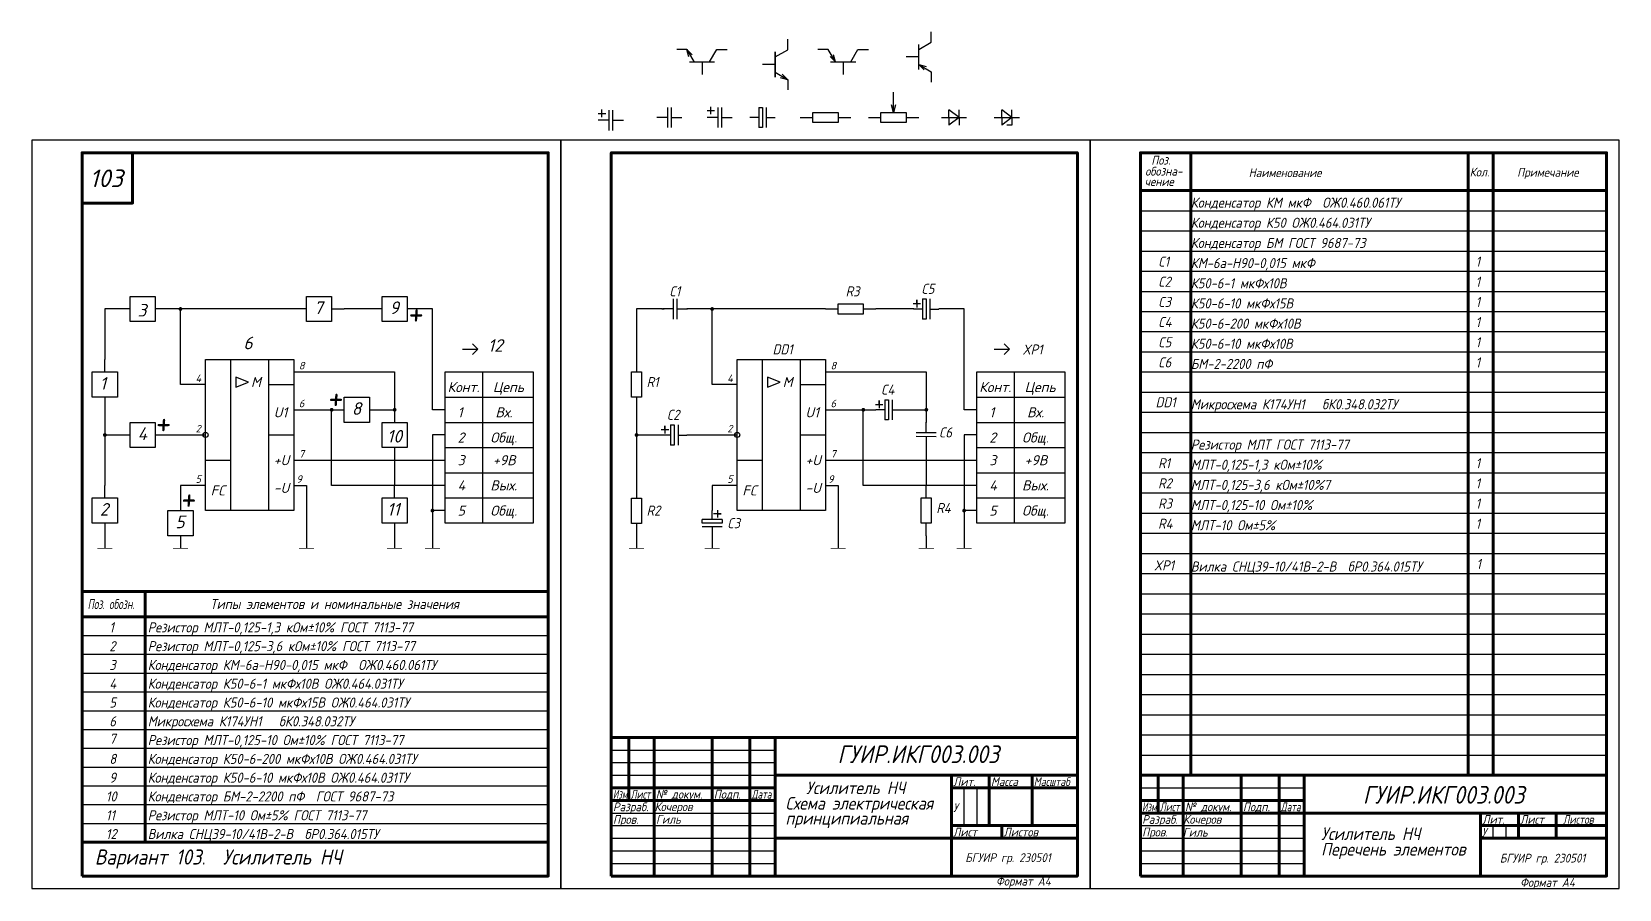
# Model space of a CAD drawing. Header units: millimetres. Extents: x -210 to 420, y 0 to 340.
import ezdxf

# ---------------------------------------------------------------- set-up
doc = ezdxf.new("R2010")
doc.units = ezdxf.units.MM
doc.header["$LTSCALE"] = 0.5
doc.layers.get('Defpoints').update_dxf_attribs({"color": 5})
doc.styles.get("Standard").update_dxf_attribs({"font": 'isocpeui.ttf', "width": 0.9})

# ---------------------------------------------------------------- blocks, each defined once
blk = doc.blocks.new('XP')
for p, q in [((0, 0), (6, 0)), ((6, 0), (3.88, 2.12)), ((3.88, -2.12), (6, 0))]:
    blk.add_line(p, q)
blk = doc.blocks.new('P1')
for p, q in [((-5, -5), (-5, 5)), ((-5, 5), (5, 5)), ((5, 5), (5, -5)), ((5, -5), (-5, -5))]:
    blk.add_line(p, q)
blk = doc.blocks.new('P2')
for p, q in [((-5, 0), (-10, 0)), ((-5, 5), (5, 5)), ((-5, -5), (-5, 5)), ((5, 5), (5, -5)), ((5, 0), (10, 0)), ((5, -5), (-5, -5))]:
    blk.add_line(p, q)
blk = doc.blocks.new('c')
at = {"lineweight": -3}
for p, q in [((4.25, 0), (0, 0)), ((4.25, 4), (4.25, -4)), ((5.75, 4), (5.75, -4)), ((5.75, 0), (10, 0))]:
    blk.add_line(p, q, dxfattribs=at)
blk = doc.blocks.new('c1')
at = {"lineweight": -3}
for p, q in [((0, 2.75), (3, 2.75)), ((4.25, 0), (0, 0)), ((1.5, 1.25), (1.5, 4.25)), ((4.25, 4), (4.25, -4)), ((5.75, 4), (5.75, -4)), ((5.75, 0), (10, 0))]:
    blk.add_line(p, q, dxfattribs=at)
blk = doc.blocks.new('c2')
at = {"lineweight": -3}
for p, q in [((3.5, 0), (0, 0)), ((3.5, 4), (3.5, -4)), ((3.5, 4), (5, 4)), ((5, 4), (5, -4)), ((6.5, 4), (6.5, -4)), ((6.5, 0), (10, 0)), ((5, -4), (3.5, -4))]:
    blk.add_line(p, q, dxfattribs=at)
blk = doc.blocks.new('r')
at = {"color": 7, "linetype": 'Continuous', "lineweight": 25}
for p, q in [((0, 0), (5, 0)), ((5, 0), (5, 2)), ((5, 2), (15, 2)), ((5, -2), (5, 0)), ((15, 2), (15, 0)), ((15, 0), (15, -2)), ((15, 0), (20, 0)), ((15, -2), (5, -2))]:
    blk.add_line(p, q, dxfattribs=at)
blk = doc.blocks.new('r1')
at = {"color": 7, "linetype": 'Continuous', "lineweight": -3}
for p, q in [((10, 2), (10, 10)), ((0, 0), (5, 0)), ((5, 0), (5, 2)), ((5, 2), (15, 2)), ((5, -2), (5, 0)), ((10, 2), (9.2, 5)), ((10.8, 5), (10, 2)), ((15, 2), (15, 0)), ((15, 0), (15, -2)), ((15, 0), (20, 0)), ((15, -2), (5, -2))]:
    blk.add_line(p, q, dxfattribs=at)
blk = doc.blocks.new('vd')
at = {"lineweight": -3}
for p, q in [((0, 0), (10, 0)), ((3, 0), (3, 3)), ((7, 0), (3, 3)), ((3, 0), (3, -3)), ((7, 0), (3, -3)), ((7, 0), (7, 3)), ((7, 0), (7, -3))]:
    blk.add_line(p, q, dxfattribs=at)
blk = doc.blocks.new('Vd1')
at = {"lineweight": -3}
for p, q in [((0, 0), (10, 0)), ((3, 0), (3, 3)), ((7, 0), (3, 3)), ((3, 0), (3, -3)), ((7, 0), (3, -3)), ((7, 0), (7, 3)), ((7, 0), (7, -3)), ((7, -3), (5, -3))]:
    blk.add_line(p, q, dxfattribs=at)
blk = doc.blocks.new('vt')
at = {"lineweight": -3}
for p, q in [((-6, 10), (-10, 10)), ((-3.85, 7.88), (-5.97, 10.01)), ((-5.2, 7.11), (-5.97, 10.01)), ((-5.97, 10.01), (-3.06, 4.96)), ((3, 5), (5.89, 10)), ((5.89, 10), (10, 10)), ((-5, 5), (5, 5)), ((0, 5), (0, 0))]:
    blk.add_line(p, q, dxfattribs=at)
blk = doc.blocks.new('vt_n')
at = {"lineweight": -3}
for p, q in [((10, 6), (10, 10)), ((10, 5.89), (10, 10)), ((5, 0), (0, 0)), ((5, 3), (10, 5.89)), ((5, 5), (5, -5)), ((5, -5), (5, 5)), ((5, 0), (5, -5)), ((5, 0), (5, -5)), ((5, -3.04), (9.94, -5.9)), ((7.04, -5.12), (9.94, -5.9)), ((7.82, -3.78), (9.94, -5.9)), ((10, -5.92), (10, -10)), ((10, -6), (10, -10))]:
    blk.add_line(p, q, dxfattribs=at)
blk = doc.blocks.new('vt1_p')
at = {"lineweight": -3}
for p, q in [((-5.89, 10), (-10, 10)), ((-3, 5), (-5.89, 10)), ((-3, 5), (-5.12, 7.12)), ((-3, 5), (-3.78, 7.9)), ((3, 5), (5.89, 10)), ((5.89, 10), (10, 10)), ((-5, 5), (5, 5)), ((0, 5), (0, 0))]:
    blk.add_line(p, q, dxfattribs=at)
blk = doc.blocks.new('vt1')
at = {"lineweight": -3}
for p, q in [((10, 5.89), (10, 10)), ((5, 0), (0, 0)), ((5, 3), (10, 5.89)), ((5, -5), (5, 5)), ((5, -3), (10, -5.89)), ((5, -3), (7.9, -3.78)), ((5, -3), (7.12, -5.12)), ((10, -5.89), (10, -10))]:
    blk.add_line(p, q, dxfattribs=at)

msp = doc.modelspace()

# ---------------------------------------------------------------- linework, layer by layer
at = {"color": 7, "linetype": 'Continuous'}
for p, q in [((230, 292), (230, 277)), ((250, 292), (320, 292)), ((383, 292), (393, 292)), ((155, 45), (155, 40)), ((320, 45), (383, 45)), ((230, 35), (295, 35)), ((230, 30), (295, 30)), ((365, 30), (365, 25)), ((370, 20), (370, 25)), ((375, 25), (375, 20)), ((230, 5), (415, 5))]:
    msp.add_line(p, q, dxfattribs=at)
at = {"color": 7, "linetype": 'Continuous', "lineweight": 60}
for p, q in [((250, 292), (250, 45)), ((360, 45), (360, 292)), ((370, 292), (370, 45)), ((230, 277), (415, 277)), ((230, 277), (415, 277)), ((-190, 117.88), (-5, 117.88)), ((-165, 117.88), (-165, 18.43)), ((-190, 107.88), (-5, 107.88)), ((205, 60), (20, 60)), ((20, 5), (20, 60)), ((27, 60), (27, 35)), ((37, 5), (37, 60)), ((60, 60), (60, 5)), ((75, 5), (75, 60)), ((85, 60), (85, 5)), ((85, 45), (205, 45)), ((155, 5), (155, 45)), ((170, 45), (170, 25)), ((187, 25), (187, 45)), ((415, 45), (230, 45)), ((237, 45), (237, 30)), ((247, 5), (247, 45)), ((270, 45), (270, 5)), ((285, 5), (285, 45)), ((295, 45), (295, 5)), ((20, 40), (85, 40)), ((155, 40), (205, 40)), ((20, 35), (85, 35)), ((230, 35), (295, 35)), ((230, 30), (295, 30)), ((295, 30), (415, 30)), ((365, 5), (365, 30)), ((380, 30), (380, 20)), ((395, 20), (395, 30)), ((85, 20), (205, 20)), ((155, 25), (205, 25)), ((175, 20), (175, 25)), ((365, 25), (415, 25)), ((365, 20), (415, 20)), ((-190.08, 18.43), (-5.08, 18.43)), ((365, 5), (415, 5))]:
    msp.add_line(p, q, dxfattribs=at)
at = {"color": 7, "linetype": 'Continuous', "lineweight": -3}
for p, q in [((230, 269), (415, 269)), ((230, 261), (415, 261)), ((230, 253), (415, 253)), ((230, 245), (415, 245)), ((230, 237), (415, 237)), ((230, 229), (415, 229)), ((230, 221), (415, 221)), ((230, 213), (415, 213)), ((230, 205), (415, 205)), ((230, 197), (415, 197)), ((230, 189), (415, 189)), ((230, 181), (415, 181)), ((230, 173), (415, 173)), ((230, 165), (415, 165)), ((230, 157), (415, 157)), ((230, 149), (415, 149)), ((230, 141), (415, 141)), ((230, 133), (415, 133)), ((230, 125), (415, 125)), ((230, 117), (415, 117)), ((230, 109), (415, 109)), ((230, 101), (415, 101)), ((230, 93), (415, 93)), ((230, 85), (415, 85)), ((230, 77), (415, 77)), ((230, 69), (415, 69)), ((230, 61), (415, 61)), ((20, 55), (85, 55)), ((230, 53), (415, 53)), ((20, 50), (85, 50)), ((20, 45), (85, 45)), ((160, 25), (160, 40)), ((165, 40), (165, 25)), ((230, 40), (295, 40)), ((20, 30), (85, 30)), ((20, 25), (85, 25)), ((20, 20), (85, 20)), ((230, 25), (295, 25)), ((230, 20), (295, 20)), ((20, 15), (85, 15)), ((230, 15), (295, 15)), ((20, 10), (85, 10)), ((230, 10), (295, 10))]:
    msp.add_line(p, q, dxfattribs=at)
for p, q in [((141.25, 232.11), (141.25, 233.61)), ((141.25, 233.61), (141.25, 230.61)), ((40, 230), (41, 230)), ((139.75, 232.11), (142.75, 232.11)), ((124.78, 192.13), (127.78, 192.13)), ((126.28, 192.13), (126.28, 193.63)), ((126.28, 193.63), (126.28, 190.63)), ((41.27, 182.12), (41.27, 183.62)), ((41.27, 183.62), (41.27, 180.62)), ((39.77, 182.12), (42.77, 182.12)), ((63.58, 148.72), (60.58, 148.72)), ((62.08, 150.22), (62.08, 147.22)), ((62.08, 148.72), (63.58, 148.72))]:
    msp.add_line(p, q)
at = {"color": 7, "linetype": 'Continuous', "lineweight": 25}
for p, q in [((-181, 230), (-181, 210)), ((-171, 230), (-181, 230)), ((-106, 230), (-161, 230)), ((-151, 200), (-151, 230)), ((-71, 230), (-86, 230)), ((-51, 230), (-61, 230)), ((-51, 190), (-51, 230)), ((30, 230), (30, 210)), ((40, 230), (30, 230)), ((105, 230), (50, 230)), ((60, 200), (60, 230)), ((140, 230), (125, 230)), ((160, 230), (150, 230)), ((160, 190), (160, 230)), ((-141, 210), (-106, 210)), ((-141, 150), (-141, 210)), ((-131, 150), (-131, 210)), ((-116, 210), (-116, 150)), ((-106, 210), (-106, 150)), ((70, 210), (105, 210)), ((70, 150), (70, 210)), ((80, 150), (80, 210)), ((95, 210), (95, 150)), ((105, 210), (105, 150)), ((-129, 203), (-129, 199)), ((-124, 201), (-129, 203)), ((-106, 205), (-66, 205)), ((-66, 205), (-66, 185)), ((-46, 205), (-11, 205)), ((-46, 145), (-46, 205)), ((-31, 145), (-31, 205)), ((-11, 205), (-11, 145)), ((82, 203), (82, 199)), ((87, 201), (82, 203)), ((105, 205), (145, 205)), ((145, 205), (145, 185)), ((165, 205), (200, 205)), ((165, 145), (165, 205)), ((180, 145), (180, 205)), ((200, 205), (200, 145)), ((-141, 200), (-151, 200)), ((-129, 199), (-124, 201)), ((-116, 200), (-106, 200)), ((70, 200), (60, 200)), ((82, 199), (87, 201)), ((95, 200), (105, 200)), ((-181, 190), (-181, 160)), ((-106, 190), (-86, 190)), ((-91, 160), (-91, 190)), ((-76, 190), (-66, 190)), ((-46, 190), (-51, 190)), ((-46, 195), (-11, 195)), ((30, 190), (30, 160)), ((105, 190), (125, 190)), ((120, 160), (120, 190)), ((135, 190), (145, 190)), ((165, 190), (160, 190)), ((165, 195), (200, 195)), ((-46, 185), (-11, 185)), ((165, 185), (200, 185)), ((-181, 180), (-171, 180)), ((-161, 180), (-141, 180)), ((-116, 180), (-106, 180)), ((-46, 180), (-51, 180)), ((-51, 180), (-51, 135)), ((30, 180), (40, 180)), ((50, 180), (70, 180)), ((95, 180), (105, 180)), ((165, 180), (160, 180)), ((160, 180), (160, 135)), ((-66, 175), (-66, 160)), ((-46, 175), (-11, 175)), ((144.95, 175.07), (145, 160)), ((165, 175), (200, 175)), ((-141, 170), (-131, 170)), ((-106, 170), (-46, 170)), ((-46, 165), (-11, 165)), ((70, 170), (80, 170)), ((105, 170), (165, 170)), ((165, 165), (200, 165)), ((-141, 160), (-151, 160)), ((-151, 160), (-151, 150)), ((-106, 160), (-101, 160)), ((-101, 160), (-101, 135)), ((-46, 160), (-91, 160)), ((70, 160), (60, 160)), ((60, 160), (60, 150)), ((105, 160), (110, 160)), ((110, 160), (110, 135)), ((165, 160), (120, 160)), ((-46, 155), (-11, 155)), ((165, 155), (200, 155)), ((-106, 150), (-141, 150)), ((-46, 150), (-51, 150)), ((-11, 145), (-46, 145)), ((105, 150), (70, 150)), ((165, 150), (160, 150)), ((200, 145), (165, 145)), ((-181, 140), (-181, 135)), ((-151, 140), (-151, 135)), ((-66, 140), (-66, 135)), ((30, 140), (30, 135)), ((60, 140), (60, 135)), ((145, 140), (145, 135))]:
    msp.add_line(p, q, dxfattribs=at)
at = {"lineweight": 30}
for p, q in [((-190, 100.43), (-5, 100.43)), ((-190, 92.97), (-5, 92.97)), ((-190, 85.52), (-5, 85.52)), ((-190, 78.06), (-5, 78.06)), ((-190, 70.61), (-5, 70.61)), ((-190, 63.15), (-5, 63.15)), ((-190, 55.7), (-5, 55.7)), ((-190, 48.24), (-5, 48.24)), ((-190, 40.79), (-5, 40.79)), ((-190, 33.34), (-5, 33.34)), ((-190, 25.88), (-5, 25.88))]:
    msp.add_line(p, q, dxfattribs=at)
at = {"color": 7, "linetype": 'Continuous', "lineweight": 60}
for points in [[(-190, 5), (-5, 5), (-5, 292), (-190, 292)], [(-190, 292), (-170, 292), (-170, 272), (-190, 272)], [(20, 5), (205, 5), (205, 292), (20, 292)], [(230, 5), (415, 5), (415, 292), (230, 292)]]:
    msp.add_lwpolyline(points, close=True, dxfattribs=at)
at = {"color": 7, "linetype": 'Continuous', "lineweight": 25, "const_width": 0.75}
for points in [[(-151.37, 230, 1), (-150.62, 230, 1)], [(59.63, 230, 1), (60.38, 230, 1)], [(-91.37, 190, 1), (-90.62, 190, 1)], [(-66.37, 190, 1), (-65.62, 190, 1)], [(119.63, 190, 1), (120.38, 190, 1)], [(144.63, 190, 1), (145.38, 190, 1)], [(-181.36, 180, 1), (-180.61, 180, 1)], [(29.64, 180, 1), (30.39, 180, 1)], [(-51.37, 150, 1), (-50.62, 150, 1)], [(159.63, 150, 1), (160.38, 150, 1)]]:
    msp.add_lwpolyline(points, format="xyb", close=True, dxfattribs=at)
at = {"color": 7, "linetype": 'Continuous', "lineweight": 60, "const_width": 0.3}
for points in [[(-184, 135), (-178, 135)], [(-154, 135), (-148, 135)], [(-104, 135), (-98, 135)], [(-69, 135), (-63, 135)], [(-54, 135), (-48, 135)], [(27, 135), (33, 135)], [(57, 135), (63, 135)], [(107, 135), (113, 135)], [(142, 135), (148, 135)], [(157, 135), (163, 135)]]:
    msp.add_lwpolyline(points, dxfattribs=at)
at = {"color": 7, "linetype": 'Continuous', "lineweight": 25}
for centre in [(-141, 180), (70, 180)]:
    msp.add_circle(centre, 1, dxfattribs=at)
at = {"layer": 'Defpoints'}
for points in [[(-210, 0), (0, 0), (0, 297), (-210, 297)], [(0, 0), (210, 0), (210, 297), (0, 297)], [(210, 0), (420, 0), (420, 297), (210, 297)]]:
    msp.add_lwpolyline(points, close=True, dxfattribs=at)

# ---------------------------------------------------------------- block references
for name, p in [('vt_n', (80, 327)), ('vt1', (137, 330)), ('vt', (56, 323)), ('vt1_p', (112, 323)), ('r1', (122, 306)), ('c1', (14.78, 304.87)), ('c', (38, 306)), ('c1', (58, 306)), ('c2', (75, 306)), ('vd', (151, 306)), ('Vd1', (172, 306)), ('r', (95, 306)), ('c', (40.25, 230)), ('c2', (139.96, 229.97)), ('r', (105, 230)), ('c2', (124.99, 190)), ('c2', (39.98, 179.98))]:
    msp.add_blockref(name, p)
at = {"color": 7, "linetype": 'Continuous', "lineweight": 25}
for name, p in [('P1', (-166, 230)), ('P2', (-96, 230)), ('P1', (-66, 230)), ('XP', (-39, 214)), ('XP', (172, 214)), ('P1', (-81, 190)), ('P1', (-166, 180)), ('P1', (-66, 180)), ('P1', (-151, 145))]:
    msp.add_blockref(name, p, dxfattribs=at)
at = {"color": 7, "linetype": 'Continuous', "lineweight": 25, "rotation": 90}
for p in [(-181, 200), (-181, 150), (-66, 150)]:
    msp.add_blockref('P2', p, dxfattribs=at)
for name, p, rotation in [('r', (30, 210), 270), ('c', (144.99, 185.07), 269.7688345096452), ('r', (30, 159.94), 270), ('r', (145, 140), 90), ('c2', (60, 150), 270)]:
    msp.add_blockref(name, p, dxfattribs=dict(rotation=rotation))

# ---------------------------------------------------------------- texts
at = {"color": 7, "linetype": 'Continuous', "lineweight": -3}
for s, width, p in [('Поз.', 0.9, (234.3, 287.28)), ('обозна-', 0.9, (231.87, 282.9)), ('Наименование', 0.9, (272.95, 282.33)), ('Кол.', 0.9, (360.67, 282.59)), ('Примечание', 0.9, (379.48, 282.48)), ('чение', 0.9, (231.66, 278.8)), ('Лит.', 0.9, (155.67, 40.7)), ('Масса', 0.9, (170.67, 40.7)), ('Масштаб', 0.8, (187.67, 40.7)), ('Изм.', 0.7, (20.67, 35.7)), ('Лист', 0.75, (27.67, 35.7)), ('№ докум.', 0.9, (37.67, 35.7)), ('Подп.', 0.9, (60.67, 35.7)), ('Дата', 0.75, (75.67, 35.7)), ('Разраб.', 0.9, (20.67, 30.7)), ('Изм.', 0.7, (230.67, 30.7)), ('Лист', 0.75, (237.67, 30.7)), ('№ докум.', 0.9, (247.67, 30.7)), ('Подп.', 0.9, (270.67, 30.7)), ('Дата', 0.75, (285.67, 30.7)), ('Пров.', 0.9, (20.67, 25.7)), ('Разраб.', 0.9, (230.67, 25.7)), ('Лит.', 0.9, (365.67, 25.7)), ('Лист', 0.9, (380.67, 25.7)), ('Листов', 0.8, (397.67, 25.7)), ('Лист', 0.9, (155.67, 20.7)), ('Листов', 0.9, (175.67, 20.7)), ('Пров.', 0.9, (230.67, 20.7))]:
    msp.add_text(s, height=3.5, dxfattribs=dict(at, width=width)).set_placement(p)
at = {"color": 7, "linetype": 'Continuous', "lineweight": 40}
msp.add_text('103', height=7, dxfattribs=at).set_placement((-187.08, 278.35))
for s, height, width, p in [('Конденсатор КМ мкФ  ОЖ0.460.061ТУ', 4, 0.9, (250, 270.2)), ('Конденсатор К50 ОЖ0.464.031ТУ', 4, 0.9, (250, 262.2)), ('Конденсатор БМ ГОСТ 9687-73', 4, 0.9, (250, 254.2)), ('C1', 4, 0.9, (237, 246.8)), ('КМ-6а-Н90-0,015 мкФ ', 4, 0.9, (250, 246.2)), ('1', 4, 0.9, (363, 246.8)), ('C5', 4, 0.9, (143, 236)), ('C2', 4, 0.9, (237, 238.8)), ('К50-6-1 мкФх10В', 4, 0.9, (250, 238.2)), ('1', 4, 0.9, (363, 238.8)), ('C1', 4, 0.9, (43, 235)), ('R3', 4, 0.9, (113, 235)), ('C3', 4, 0.9, (237, 230.8)), ('К50-6-10 мкФх15В ', 4, 0.9, (250, 230.2)), ('1', 4, 0.9, (363, 230.8)), ('C4', 4, 0.9, (237, 222.8)), ('1', 4, 0.9, (363, 222.8)), ('К50-6-200 мкФх10В ', 4, 0.9, (250, 222.2)), ('DD1', 4, 0.9, (84, 212)), ('XP1', 4, 0.9, (183.17, 211.91)), ('C5', 4, 0.9, (237, 214.8)), ('К50-6-10 мкФх10В', 4, 0.9, (250, 214.2)), ('1', 4, 0.9, (363, 214.8)), ('C6', 4, 0.9, (237, 206.8)), ('БМ-2-2200 пФ ', 4, 0.9, (250, 206.2)), ('1', 4, 0.9, (363, 206.8)), ('R1', 4, 0.9, (34, 199)), ('C4', 4, 0.9, (127, 196)), ('C2', 4, 0.9, (42, 186)), ('DD1', 4, 0.9, (236, 191)), ('Микросхема К174УН1   бК0.348.032ТУ', 4, 0.9, (250, 190.2)), ('C6', 4, 0.9, (150, 179)), ('Резистор МЛТ ГОСТ 7113-77', 4, 0.9, (250, 174.2)), ('R1', 4, 0.9, (237, 166.8)), ('МЛТ-0,125-1,3 кОм%%P10%%% ', 4, 0.9, (250, 166.2)), ('1', 4, 0.9, (363, 166.8)), ('R2', 4, 0.9, (237, 158.8)), ('МЛТ-0,125-3,6 кОм%%P10%%%7', 4, 0.9, (250, 158.2)), ('1', 4, 0.9, (363, 158.8)), ('R2', 4, 0.9, (34, 148)), ('R4', 4, 0.9, (149, 149)), ('R3', 4, 0.9, (237, 150.8)), ('МЛТ-0,125-10 Ом%%P10%%%', 4, 0.9, (250, 150.2)), ('1', 4, 0.9, (363, 150.8)), ('C3', 4, 0.9, (66, 143)), ('R4', 4, 0.9, (237, 142.8)), ('МЛТ-10 Ом%%P5%%% ', 4, 0.9, (250, 142.2)), ('1', 4, 0.9, (363, 142.8)), ('XP1', 4, 0.9, (235.35, 126.24)), ('Вилка СНЦ39-10/41В-2-В  бР0.364.015ТУ', 4, 0.9, (250, 125.8)), ('1', 4, 0.9, (363.31, 126.79)), ('Поз. обозн.', 4, 0.7, (-187.82, 110.93)), ('Типы элементов и номинальные значения', 4, 0.9, (-139.2, 110.93)), ('1', 4, 0.9, (-179.2, 101.66)), ('Резистор МЛТ-0,125-1,3 кОм%%p10% ГОСТ 7113-77', 4, 0.9, (-163.97, 101.66)), ('2', 4, 0.9, (-179.2, 94.21)), ('Резистор МЛТ-0,125-3,6 кОм%%p10% ГОСТ 7113-77', 4, 0.9, (-163.97, 94.21)), ('3', 4, 0.9, (-179.2, 86.75)), ('Конденсатор КМ-6а-Н90-0,015 мкФ  ОЖ0.460.061ТУ', 4, 0.9, (-163.97, 86.75)), ('4', 4, 0.9, (-179.2, 79.3)), ('Конденсатор К50-6-1 мкФх10В ОЖ0.464.031ТУ', 4, 0.9, (-163.97, 79.3)), ('5', 4, 0.9, (-179.2, 71.84)), ('Конденсатор К50-6-10 мкФх15В ОЖ0.464.031ТУ', 4, 0.9, (-163.97, 71.84)), ('6', 4, 0.9, (-179.2, 64.39)), ('Микросхема К174УН1   бК0.348.032ТУ', 4, 0.9, (-163.97, 64.39)), ('7', 4, 0.9, (-179.2, 57.45)), ('Резистор МЛТ-0,125-10 Ом%%p10% ГОСТ 7113-77', 4, 0.9, (-163.97, 56.93)), ('ГУИР.ИКГ003.003 ', 7, 0.9, (109.79, 49.83)), ('8', 4, 0.9, (-179.2, 49.48)), ('Конденсатор К50-6-200 мкФх10В ОЖ0.464.031ТУ', 4, 0.9, (-163.97, 49.48)), ('9', 4, 0.9, (-179.2, 42.02)), ('Конденсатор К50-6-10 мкФх10В ОЖ0.464.031ТУ', 4, 0.9, (-163.97, 42.02)), ('10', 4, 0.9, (-180.56, 34.57)), ('Конденсатор БМ-2-2200 пФ  ГОСТ 9687-73', 4, 0.9, (-163.97, 34.57)), ('Усилитель НЧ', 5, 0.9, (97.29, 37.49)), ('ГУИР.ИКГ003.003 ', 7, 0.9, (318.28, 33.72)), ('Кочеров', 3.5, 0.9, (37.17, 30.76)), ('Схема электрическая', 5, 0.9, (89.13, 31.36)), ('У', 3.5, 0.9, (155.66, 30.4)), ('11', 4, 0.9, (-180.56, 27.11)), ('Резистор МЛТ-10 Ом%%p5% ГОСТ 7113-77', 4, 0.9, (-163.97, 27.11)), ('Гиль', 3.5, 0.9, (37.74, 25.72)), ('принципиальная', 5, 0.9, (89.13, 25.41)), ('Кочеров', 3.5, 0.9, (247, 25.73)), ('12', 4, 0.9, (-180.56, 19.66)), ('Вилка СНЦ39-10/41В-2-В  бР0.364.015ТУ', 4, 0.9, (-163.97, 19.66)), ('Гиль', 3.5, 0.9, (246.84, 20.61)), ('Усилитель НЧ', 5, 0.9, (301.71, 19.29)), ('У', 3.5, 0.9, (365.42, 20.59)), ('БГУИР гр. 230501', 3.5, 0.9, (160.46, 10.54)), ('Перечень элементов', 5, 0.9, (301.71, 13.12)), ('БГУИР гр. 230501', 3.5, 0.9, (372.62, 10.34))]:
    msp.add_text(s, height=height, dxfattribs=dict(width=width)).set_placement(p)
at = {"color": 7, "linetype": 'Continuous', "lineweight": 25}
for s, height, p in [('3', 5, (-168, 227)), ('7', 5, (-98, 228)), ('9', 5, (-68, 228)), ('6', 5, (-126, 214)), ('12', 5, (-29, 213)), ('8', 3, (-104, 206)), ('8', 3, (107, 206)), ('1', 5, (-183, 198)), ('4', 3, (-145, 201)), ('M', 4, (-123, 199)), ('4', 3, (66, 201)), ('M', 4, (88, 199)), ('Конт.', 4, (-45, 197)), ('Цепь', 4, (-27, 197)), ('Конт.', 4, (166, 197)), ('Цепь', 4, (184, 197)), ('U1', 4, (-114, 187)), ('6', 3, (-104, 191)), ('8', 5, (-83, 188)), ('1', 4, (-41, 187)), ('Вх.', 4, (-26, 187)), ('U1', 4, (97, 187)), ('6', 3, (107, 191)), ('1', 4, (170, 187)), ('Вх.', 4, (185, 187)), ('4', 5, (-168, 178)), ('2', 3, (-145, 181)), ('2', 3, (66, 181)), ('10', 5, (-69, 177)), ('2', 4, (-41, 177)), ('Общ.', 4, (-28, 177)), ('2', 4, (170, 177)), ('Общ.', 4, (183, 177)), ('+U', 4, (-114, 168)), ('7', 3, (-104, 171)), ('3', 4, (-41, 168)), ('+9B', 4, (-27, 168)), ('+U', 4, (97, 168)), ('7', 3, (107, 171)), ('3', 4, (170, 168)), ('+9B', 4, (184, 168)), ('5', 3, (-145, 161)), ('9', 3, (-105, 161)), ('5', 3, (66, 161)), ('9', 3, (106, 161)), ('FC', 4, (-139, 156)), ('-U', 4, (-114, 157)), ('4', 4, (-41, 158)), ('Вых.', 4, (-28, 158)), ('FC', 4, (72, 156)), ('-U', 4, (97, 157)), ('4', 4, (170, 158)), ('Вых.', 4, (183, 158)), ('2', 5, (-183, 148)), ('11', 5, (-69, 148)), ('5', 4, (-41, 148)), ('Общ.', 4, (-28, 148)), ('5', 4, (170, 148)), ('Общ.', 4, (183, 148)), ('5', 5, (-153, 143))]:
    msp.add_text(s, height=height, dxfattribs=at).set_placement(p)
at = {"oblique": 350, "width": 0.9}
for p in [(-60.75, 223.49), (-92.57, 190), (-160.99, 180), (-150.96, 150)]:
    msp.add_text('+', height=10, dxfattribs=at).set_placement(p)
at = {"color": 7, "linetype": 'Continuous', "lineweight": 40, "width": 0.9}
msp.add_text('Вариант 103.  Усилитель НЧ', height=6, dxfattribs=at).set_placement((-184.98, 9.55))
at = {"color": 7, "linetype": 'Continuous', "lineweight": 70, "width": 0.9}
msp.add_text('Формат А4', height=3.5, dxfattribs=at).set_placement((172.66, 1.2))
at = {"lineweight": -3, "width": 0.9}
msp.add_text('Формат А4', height=3.5, dxfattribs=at).set_placement((380.67, 0.7))

doc.saveas('drawing.dxf')
